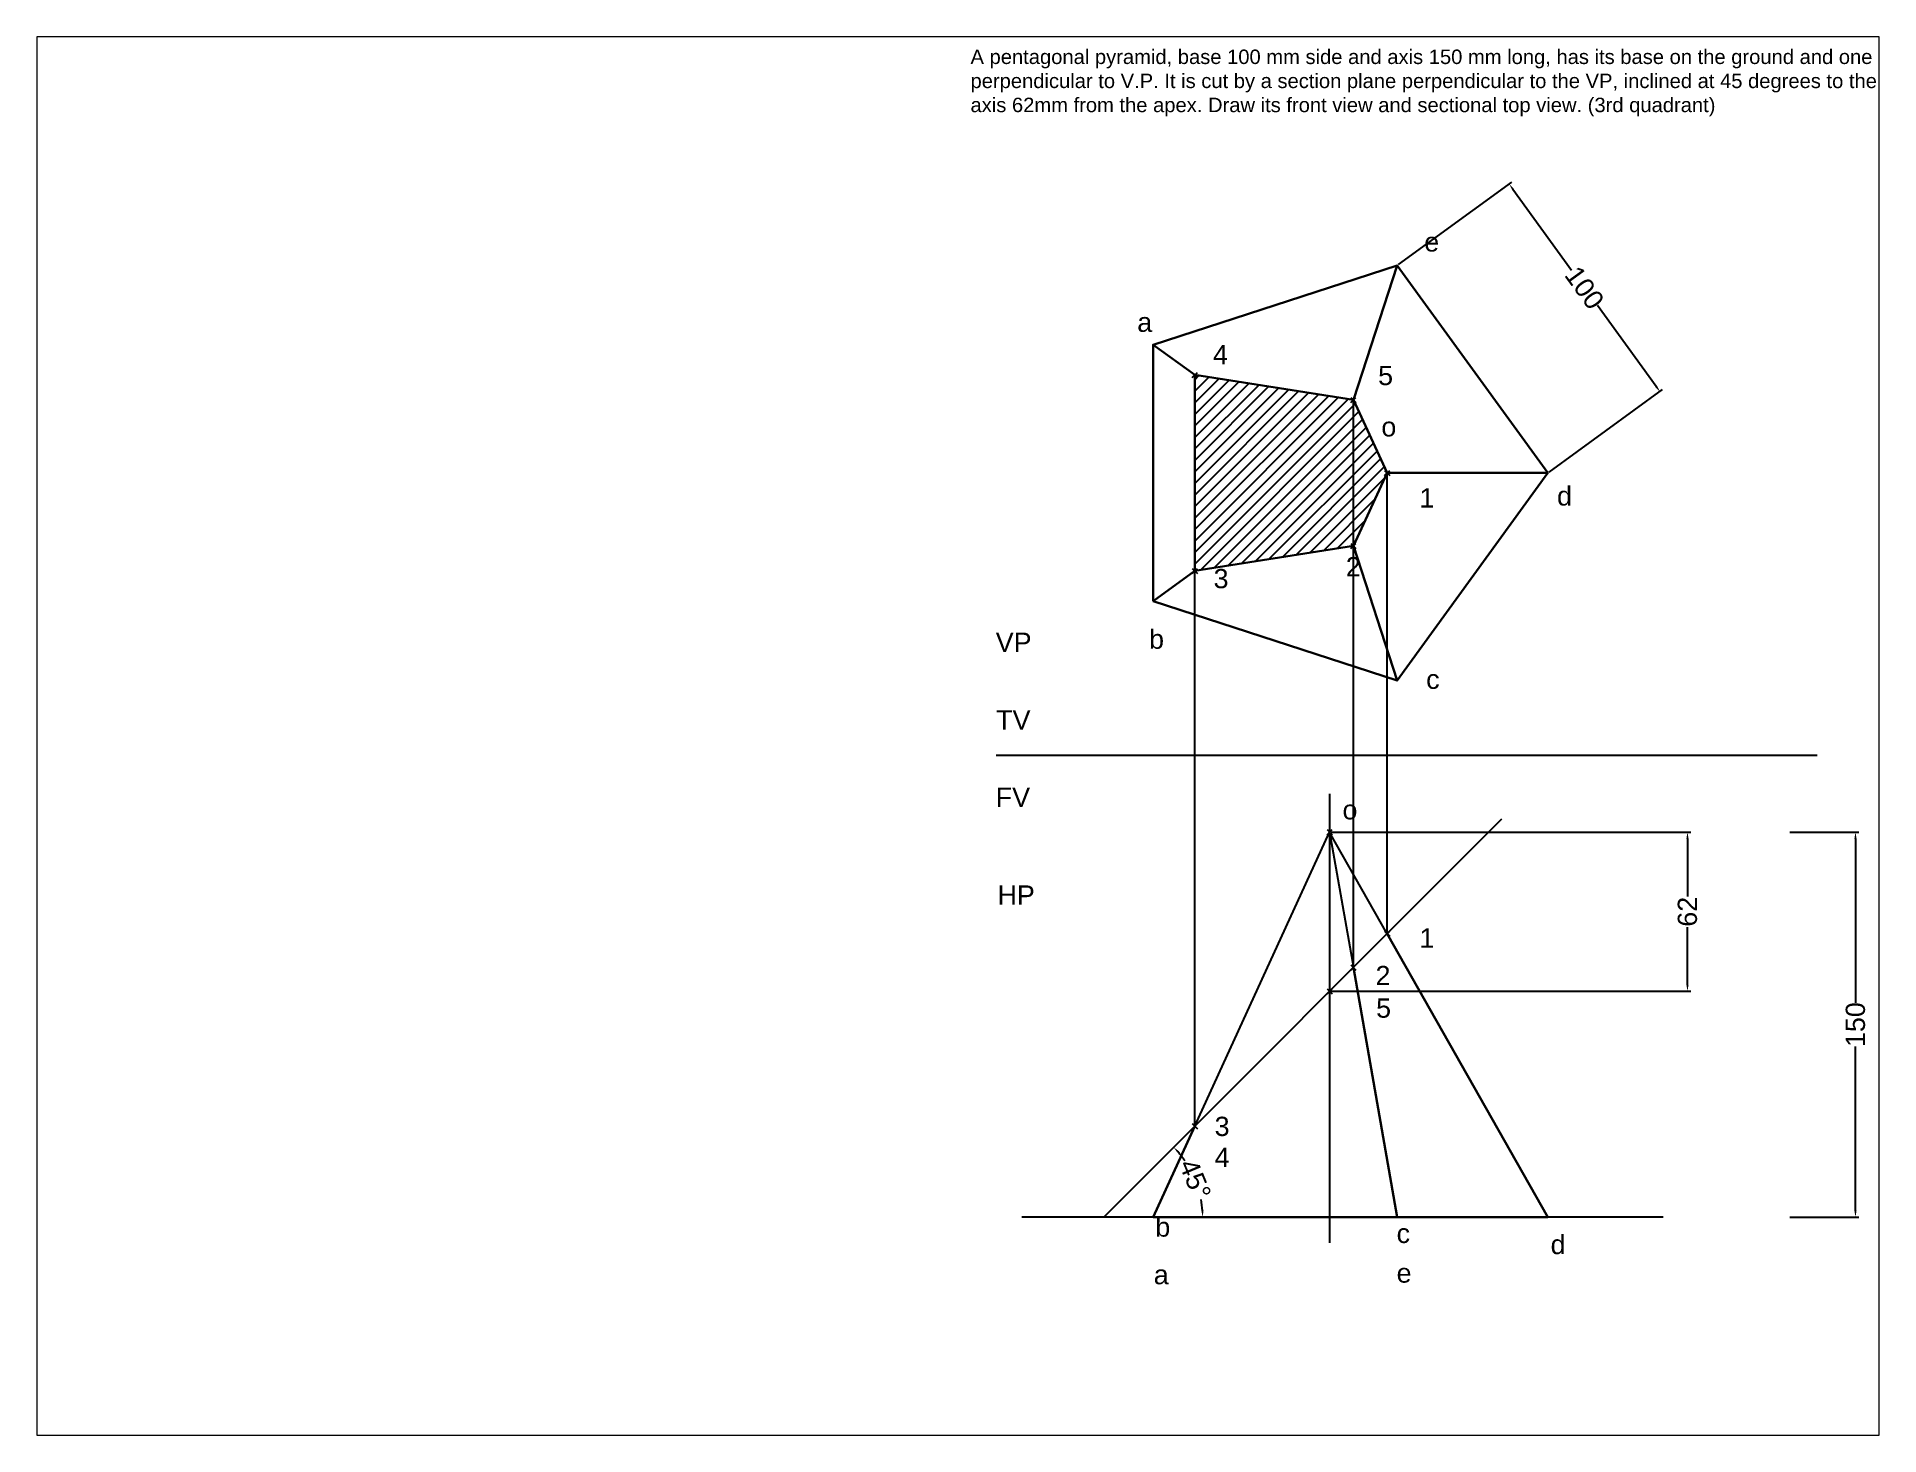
# Paper-space layout 'Layout1' of a CAD drawing. Header units: millimetres. Extents: x 26 to 231, y 20 to 176.
# The model-space entities are those that its viewports show. They can reach past a viewport. Long polylines and large blocks are cut down to what shows.
import ezdxf

# ---------------------------------------------------------------- set-up
doc = ezdxf.new("R2010")
doc.units = ezdxf.units.MM
doc.header["$PDMODE"] = 3
doc.linetypes.add('CENTER', pattern=[50.8, 31.75, -6.35, 6.35, -6.35])
doc.linetypes.add('PHANTOM', pattern=[63.5, 31.75, -6.35, 6.35, -6.35, 6.35, -6.35])
doc.styles.get("Standard").update_dxf_attribs({"font": 'arial.ttf'})
doc.dimstyles.new('ISO-25', dxfattribs={"dimtxt": 7.5, "dimasz": 2.5, "dimexe": 1.25, "dimexo": 0.625, "dimtad": 0, "dimtxsty": 'Standard', "dimcen": 2.5, "dimadec": 0, "dimazin": 0, "dimtfac": 1, "dimtmove": 0, "dimatfit": 3, "dimfxl": 1, "dimarcsym": 0})

# ---------------------------------------------------------------- blocks, each defined once
blk = doc.blocks.new('*D2')
at = {"color": 0, "lineweight": -2, "transparency": 16777216}
for p, q in [((2996.79, 1431.27), (3040.97, 1463.37)), ((3041.43, 1460.61), (3064.33, 1429.1)), ((3097.27, 1383.76), (3074.37, 1415.27)), ((3055.57, 1350.37), (3099.75, 1382.47))]:
    blk.add_line(p, q, dxfattribs=at)
at = {"color": 0, "transparency": 16777216}
for points in [[(3041.77, 1460.86), (3041.1, 1460.37), (3039.96, 1462.63)], [(3097.61, 1384), (3096.93, 1383.51), (3098.74, 1381.73)]]:
    blk.add_solid(points, dxfattribs=at)
at = {"layer": 'Defpoints', "color": 0, "transparency": 16777216}
for p in [(2996.29, 1430.9), (3098.74, 1381.73), (3055.07, 1350)]:
    blk.add_point(p, dxfattribs=at)
at = {"color": 0, "transparency": 16777216, "insert": (3069.35, 1422.18), "char_height": 7.5, "attachment_point": 5, "rotation": 306}
blk.add_mtext('100', dxfattribs=at)
blk = doc.blocks.new('*D3')
at = {"color": 0, "lineweight": -2, "transparency": 16777216}
for p, q in [((3149.34, 1210), (3176.25, 1210)), ((3175, 1207.5), (3175, 1143.54)), ((3175, 1062.5), (3175, 1126.46)), ((3149.34, 1060), (3176.25, 1060))]:
    blk.add_line(p, q, dxfattribs=at)
at = {"color": 0, "transparency": 16777216}
for points in [[(3174.58, 1207.5), (3175.42, 1207.5), (3175, 1210)], [(3174.58, 1062.5), (3175.42, 1062.5), (3175, 1060)]]:
    blk.add_solid(points, dxfattribs=at)
at = {"layer": 'Defpoints', "color": 0, "transparency": 16777216}
for p in [(3148.71, 1210), (3148.71, 1060), (3175, 1060)]:
    blk.add_point(p, dxfattribs=at)
at = {"color": 0, "transparency": 16777216, "insert": (3175, 1135), "char_height": 7.5, "attachment_point": 5, "rotation": 90}
blk.add_mtext('150', dxfattribs=at)
blk = doc.blocks.new('*D6')
at = {"color": 0, "lineweight": -2, "transparency": 16777216}
for start, end in [(34.69494, 41.27884), (3.72116, 10.30506)]:
    blk.add_arc((2882, 1060), 38.5, start, end, dxfattribs=at)
at = {"color": 0, "transparency": 16777216}
for points in [[(2910.63, 1085.11), (2911.24, 1085.68), (2909.22, 1087.22)], [(2920.84, 1062.51), (2920, 1062.49), (2920.5, 1060)]]:
    blk.add_solid(points, dxfattribs=at)
at = {"layer": 'Defpoints', "color": 0, "transparency": 16777216}
for p in [(3037.18, 1215.18), (2919.19, 1069.96), (2850, 1060), (2882, 1060), (3100, 1060)]:
    blk.add_point(p, dxfattribs=at)
at = {"color": 0, "transparency": 16777216, "insert": (2917.57, 1074.73), "char_height": 7.5, "attachment_point": 5, "rotation": 292.5}
blk.add_mtext('45°', dxfattribs=at)
blk = doc.blocks.new('*D7')
at = {"color": 0, "lineweight": -2, "transparency": 16777216}
for p, q in [((2970.62, 1210), (3110.75, 1210)), ((3109.5, 1207.5), (3109.5, 1184.98)), ((3109.5, 1150.5), (3109.5, 1173.02)), ((2970.62, 1148), (3110.75, 1148))]:
    blk.add_line(p, q, dxfattribs=at)
at = {"color": 0, "transparency": 16777216}
for points in [[(3109.08, 1207.5), (3109.92, 1207.5), (3109.5, 1210)], [(3109.08, 1150.5), (3109.92, 1150.5), (3109.5, 1148)]]:
    blk.add_solid(points, dxfattribs=at)
at = {"layer": 'Defpoints', "color": 0, "transparency": 16777216}
for p in [(2970, 1210), (2970, 1148), (3109.5, 1148)]:
    blk.add_point(p, dxfattribs=at)
at = {"color": 0, "transparency": 16777216, "insert": (3109.5, 1179), "char_height": 7.5, "attachment_point": 5, "rotation": 90}
blk.add_mtext('62', dxfattribs=at)

msp = doc.modelspace()

# ---------------------------------------------------------------- hatches: boundary and pattern name
h = msp.add_hatch()
h.set_pattern_fill('ANSI31', color=256)
h.paths.add_polyline_path([(2917.441, 1388.186), (2917.441, 1311.814), (2970, 1350)])
h.paths.add_polyline_path([(2979.245, 1378.453), (2917.441, 1388.186), (2970, 1350)])
h.paths.add_polyline_path([(2970, 1350), (2917.441, 1311.814), (2979.245, 1321.547)])
h.paths.add_polyline_path([(2992.436, 1350), (2979.245, 1350), (2979.245, 1321.547)])
h.paths.add_polyline_path([(2979.245, 1350), (2970, 1350), (2979.245, 1321.547)], flags=17)
h.paths.add_polyline_path([(2979.245, 1378.453), (2970, 1350), (2979.245, 1350)])
h.paths.add_polyline_path([(2979.245, 1378.453), (2979.245, 1350), (2992.436, 1350)])
h.paths.add_polyline_path([(2982.742, 1356.974), (2991.408, 1356.974), (2991.408, 1365.492), (2982.742, 1365.492)], flags=24)

# ---------------------------------------------------------------- linework, layer by layer
at = {"lineweight": 30}
for p, q in [((2996.287, 1430.902), (2979.245, 1378.453)), ((2901.181, 1400), (2917.441, 1388.186)), ((3055.065, 1350), (2992.436, 1350)), ((2996.287, 1269.098), (2979.245, 1321.547)), ((2901.181, 1300), (2917.441, 1311.814)), ((2992.436, 1170.436), (3055.065, 1060)), ((2979.245, 1157.245), (2996.287, 1060)), ((2917.441, 1095.441), (2901.181, 1060)), ((2901.181, 1060), (3055.065, 1060))]:
    msp.add_line(p, q, dxfattribs=at)
at = {"color": 4}
for p, q in [((2917.441, 1095.441), (2917.441, 1388.186)), ((2979.245, 1157.245), (2979.245, 1378.453)), ((2992.436, 1170.436), (2992.436, 1350))]:
    msp.add_line(p, q, dxfattribs=at)
for p, q in [((2840, 1240), (3160, 1240)), ((2917.441, 1095.441), (2970, 1210)), ((2970, 1210), (2979.245, 1157.245)), ((2992.436, 1170.436), (2970, 1210)), ((3100, 1060), (2850, 1060))]:
    msp.add_line(p, q)
at = {"color": 5, "linetype": 'CENTER'}
msp.add_line((2970, 1225), (2970, 1050), dxfattribs=at)
at = {"color": 3, "linetype": 'PHANTOM'}
msp.add_line((2882, 1060), (3037.175, 1215.175), dxfattribs=at)
at = {"lineweight": 30}
msp.add_lwpolyline([(2901.181, 1300), (2901.181, 1400), (2996.287, 1430.902), (3055.065, 1350), (2996.287, 1269.098)], close=True, dxfattribs=at)
msp.add_lwpolyline([(2992.436, 1350), (2979.245, 1321.547), (2917.441, 1311.814), (2917.441, 1388.186), (2979.245, 1378.453), (2992.436, 1350)], dxfattribs=at)
for p in [(2917.441, 1388.186), (2979.245, 1378.453), (2992.436, 1350), (2979.245, 1321.547), (2917.441, 1311.814), (2970, 1210), (2992.436, 1170.436), (2979.245, 1157.245), (2970, 1148), (2917.441, 1095.441)]:
    msp.add_point(p)

# ---------------------------------------------------------------- texts
for s, p in [('e', (3006.882, 1436.295)), ('a', (2895, 1405)), ('4', (2924.524, 1392.361)), ('5', (2988.901, 1384.231)), ('o', (2990.162, 1364.244)), ('1', (3005, 1336.541)), ('d', (3058.656, 1337.304)), ('2', (2976.321, 1309.736)), ('3', (2924.764, 1305.084)), ('VP', (2839.833, 1280.269)), ('b', (2899.611, 1281.481)), ('c', (3007.627, 1265.851)), ('TV', (2840, 1250)), ('FV', (2839.833, 1219.852)), ('HP', (2840.51, 1181.754)), ('1', (3005, 1165)), ('2', (2987.897, 1150.387)), ('5', (2988.12, 1137.708)), ('3', (2925.169, 1091.605)), ('4', (2925.169, 1079.557))]:
    msp.add_text(s, height=7.5).set_placement(p)
for s, p in [('o', (2975, 1215)), ('b', (2902.049, 1052.373)), ('c', (2996.112, 1049.899)), ('d', (3056.139, 1045.571)), ('a', (2901.43, 1033.823)), ('e', (2996.112, 1034.442))]:
    msp.add_text(s, height=7.5, dxfattribs=at).set_placement(p)
at = {"insert": (2830, 1515), "char_height": 7.5, "attachment_point": 1}
msp.add_mtext_dynamic_manual_height_columns('{\\H0.75x;\\C0;A pentagonal pyramid, base 100 mm side and axis 150 mm long, has its base on the ground and one edge of the base perpendicular to V.P. It is cut by a section plane perpendicular to the VP, inclined at 45 degrees to the HP and cutting the axis 62mm from the apex. Draw its front view and sectional top view. (3rd quadrant)}', width=420, gutter_width=37.5, heights=[51.631], dxfattribs=at)

# ---------------------------------------------------------------- dimensions: what is measured, and where the dimension line sits
for p1, p2, distance, picture, middle in [((2996.287, 1430.902), (3055.065, 1350), 53.987, '*D2', (3069.352, 1422.183)), ((2970, 1210), (2970, 1148), 139.5, '*D7', (3109.5, 1179))]:
    dim = msp.add_aligned_dim(p1=p1, p2=p2, distance=distance, dimstyle='ISO-25')
    dim.commit()
    dim.dimension.update_dxf_attribs({"geometry": picture, "text_midpoint": middle})
dim = msp.add_angular_dim_2l(base=(2919.188, 1069.965), line1=((3100, 1060), (2850, 1060)), line2=((2882, 1060), (3037.175, 1215.175)), dimstyle='ISO-25')
dim.commit()
dim.dimension.update_dxf_attribs({"geometry": '*D6', "text_midpoint": (2917.569, 1074.733)})
dim = msp.add_linear_dim(base=(3175, 1060), p1=(3148.713, 1210), p2=(3148.713, 1060), angle=90, dimstyle='ISO-25')
dim.commit()
dim.dimension.update_dxf_attribs({"geometry": '*D3', "text_midpoint": (3175, 1135)})

psp = doc.layouts.get("Layout1")

# ---------------------------------------------------------------- viewports
at = {"layer": '0'}
psp.add_viewport(center=(128.5, 97.5), size=(205.6, 156), view_center_point=(2825.121, 1247.49), view_height=544.94372, dxfattribs=at)

doc.saveas('drawing.dxf')
